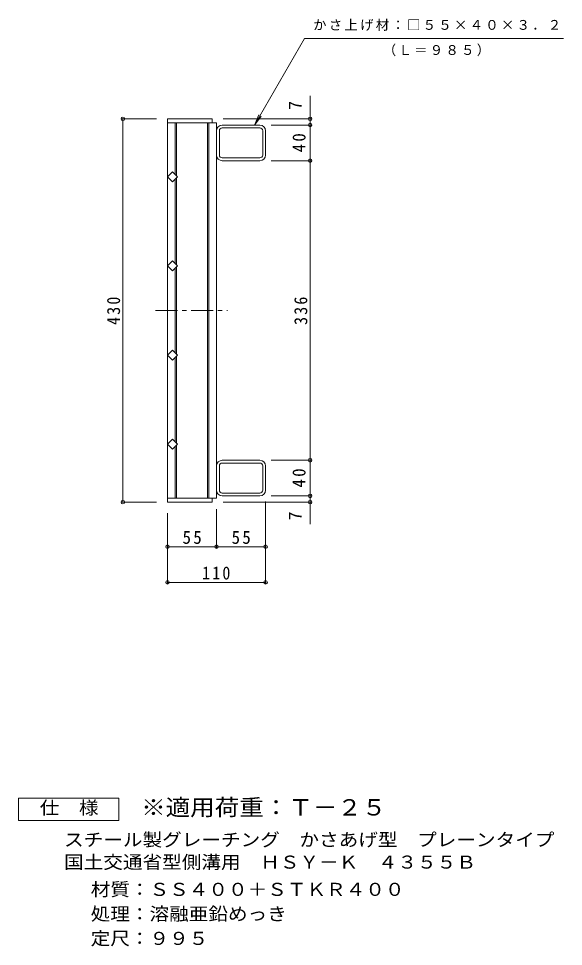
# Model space of a CAD drawing. Units: millimetres, scale not verified. Extents: x -787 to 862, y -688 to 574.
# Drawn here: x 251 to 862, y -506 to 534 of the extents above; entities that cross this region are included whole.
import ezdxf
from ezdxf.enums import TextEntityAlignment as Align

# ---------------------------------------------------------------- set-up
doc = ezdxf.new("R2010")
doc.units = ezdxf.units.MM
doc.header["$LTSCALE"] = 5
doc.header["$PDMODE"] = 32
doc.header["$PDSIZE"] = 4
doc.linetypes.add('CHAIN1', pattern=[8, 5, -1, 1, -1])
for name, color, linetype, lineweight in [('B-1', 2, 'Continuous', 9), ('B-2', 3, 'Continuous', 9), ('B-4', 7, 'Continuous', 9), ('B-5', 7, 'Continuous', 9), ('F-4_F-4ﾚｲﾔ', 2, 'Continuous', 9)]:
    doc.layers.add(name, color=color, linetype=linetype, lineweight=lineweight)
doc.layers.add('F-5_F-5ﾚｲﾔ', color=2, linetype='Continuous')
doc.styles.add('ＭＳ ゴシック', font='')
doc.styles.get('ＭＳ ゴシック').set_extended_font_data('MS Gothic')

msp = doc.modelspace()

# ---------------------------------------------------------------- linework, layer by layer
at = {"layer": 'B-1'}
for p, q in [((475.98, 381.304), (475.98, 408.503)), ((521.379, 414.903), (479.18, 414.903)), ((521.379, 411.704), (479.18, 411.704)), ((524.579, 381.304), (524.579, 408.503)), ((527.779, 381.304), (527.779, 408.503)), ((479.18, 378.103), (521.379, 378.103)), ((521.379, 374.904), (479.18, 374.904)), ((475.98, 32.504), (475.98, 5.304)), ((521.379, 38.904), (479.18, 38.904)), ((479.18, 35.704), (521.379, 35.704)), ((524.579, 32.504), (524.579, 5.304)), ((527.779, 32.504), (527.779, 5.304)), ((521.379, 2.104), (479.18, 2.104)), ((521.379, -1.096), (479.18, -1.096))]:
    msp.add_line(p, q, dxfattribs=at)
for centre, radius, start, end in [((479.18, 408.503), 6.4, 90, 180), ((479.18, 408.503), 3.2, 90, 180), ((521.379, 408.503), 6.4, 0, 90), ((521.379, 408.503), 3.2, 0, 90), ((479.18, 381.304), 6.4, 180, 270), ((479.18, 381.304), 3.2, 180, 270), ((521.379, 381.304), 6.4, 270, 0), ((521.379, 381.304), 3.2, 270, 0), ((479.18, 32.504), 6.4, 90, 180), ((479.18, 32.504), 3.2, 90, 180), ((521.379, 32.504), 6.4, 0, 90), ((521.379, 32.504), 3.2, 0, 90), ((479.18, 5.304), 6.4, 180, 270), ((479.18, 5.304), 3.2, 180, 270), ((521.379, 5.304), 3.2, 270, 0), ((521.379, 5.304), 6.4, 270, 0)]:
    msp.add_arc(centre, radius, start, end, dxfattribs=at)
at = {"layer": 'B-2'}
for p, q in [((417.78, 421.903), (467.779, 421.903)), ((417.78, 421.903), (417.78, -8.096)), ((417.78, 417.404), (472.78, 417.404)), ((426.28, 417.404), (426.28, 359.718)), ((427.78, 417.404), (427.78, 358.218)), ((462.78, 417.404), (462.78, -3.596)), ((464.28, 417.404), (464.28, -3.596)), ((467.779, 421.903), (467.779, 417.404)), ((472.78, 417.404), (472.78, -3.596)), ((426.28, 354.09), (426.28, 259.718)), ((427.78, 355.59), (427.78, 258.218)), ((426.28, 254.09), (426.28, 159.718)), ((427.78, 255.59), (427.78, 158.218)), ((426.28, 59.718), (426.28, 154.091)), ((427.78, 58.218), (427.78, 155.591)), ((426.28, -3.596), (426.28, 54.091)), ((427.78, -3.596), (427.78, 55.591)), ((417.78, -3.596), (472.78, -3.596)), ((417.78, -8.096), (467.779, -8.096)), ((467.779, -8.096), (467.779, -3.596))]:
    msp.add_line(p, q, dxfattribs=at)
at = {"layer": 'B-2', "linetype": 'CHAIN1'}
msp.add_line((404.152, 206.904), (485.077, 206.904), dxfattribs=at)
at = {"layer": 'B-2'}
for points in [[(429.093, 356.904), (423.436, 351.247), (417.78, 356.904), (423.436, 362.561)], [(429.093, 256.904), (423.436, 251.247), (417.78, 256.904), (423.436, 262.561)], [(429.093, 156.904), (423.436, 162.561), (417.78, 156.904), (423.436, 151.247)], [(429.093, 56.904), (423.436, 62.561), (417.78, 56.904), (423.436, 51.247)]]:
    msp.add_lwpolyline(points, close=True, dxfattribs=at)
at = {"layer": 'B-4'}
for p, q in [((577.779, -32.936), (577.779, 447.849)), ((405.28, 421.903), (366.28, 421.903)), ((367.78, -8.096), (367.78, 421.903)), ((480.28, 421.903), (579.279, 421.903)), ((533.879, 414.904), (579.279, 414.904)), ((533.879, 374.904), (579.279, 374.904)), ((533.879, 38.904), (579.279, 38.904)), ((405.28, -8.096), (366.28, -8.096)), ((480.28, -8.096), (579.279, -8.096)), ((527.779, -7.196), (527.779, -99.596)), ((533.879, -1.096), (579.279, -1.096)), ((417.78, -20.596), (417.78, -99.596)), ((472.78, -16.096), (472.78, -59.596)), ((417.78, -58.096), (527.779, -58.096)), ((417.78, -98.096), (527.779, -98.096))]:
    msp.add_line(p, q, dxfattribs=at)
for p in [(367.78, 421.903), (577.779, 421.903), (577.779, 414.904), (577.779, 374.904), (577.779, 38.904), (577.779, -1.096), (367.78, -8.096), (577.779, -8.096), (417.78, -58.096), (472.78, -58.096), (527.779, -58.096), (417.78, -98.096), (527.779, -98.096)]:
    msp.add_point(p, dxfattribs=at)
at = {"layer": 'B-5'}
for q in [(520.063, 426.452), (522.889, 424.82)]:
    msp.add_line((515.279, 414.903), q, dxfattribs=at)
msp.add_lwpolyline([(515.279, 414.903), (571.283, 511.904), (861.834, 511.904)], dxfattribs=at)
at = {"layer": 'F-4_F-4ﾚｲﾔ'}
msp.add_lwpolyline([(250.757, -365.121), (250.757, -340.12), (363.257, -340.12), (363.257, -365.121)], close=True, dxfattribs=at)

# ---------------------------------------------------------------- texts
at = {"layer": 'B-4', "color": 2, "style": 'ＭＳ ゴシック'}
for p in [(572.779, 431.985), (572.779, -28.611)]:
    msp.add_text('7', height=14.66, rotation=90, dxfattribs=at).set_placement(p, align=Align.BOTTOM_LEFT)
at = {"layer": 'B-4', "color": 2, "char_height": 14.66, "attachment_point": 7, "rotation": 90, "style": 'ＭＳ ゴシック'}
for s, insert in [('\\T1.27;\\W0.95;40', (572.779, 384.279)), ('\\T1.27;\\W0.9;430', (364.78, 190.654)), ('\\T1.27;\\W0.9;336', (574.779, 190.654)), ('\\T1.27;\\W0.95;40', (572.779, 8.279))]:
    msp.add_mtext(s, dxfattribs=dict(at, insert=insert))
at = {"layer": 'B-4', "color": 2, "char_height": 14.66, "attachment_point": 7, "style": 'ＭＳ ゴシック'}
for s, insert in [('\\T1.27;\\W0.95;55', (434.655, -55.096)), ('\\T1.27;\\W0.95;55', (489.655, -55.096)), ('\\T1.27;\\W0.9;110', (456.529, -95.096))]:
    msp.add_mtext(s, dxfattribs=dict(at, insert=insert))
at = {"layer": 'B-5', "char_height": 11, "attachment_point": 7, "style": 'ＭＳ ゴシック'}
for s, insert in [('\\T1.17;かさ上げ材：□５５×４０×３．２', (581.102, 520.577)), ('\\T1.17;（Ｌ＝９８５）', (659.293, 492.134))]:
    msp.add_mtext(s, dxfattribs=dict(at, insert=insert))
at = {"layer": 'F-4_F-4ﾚｲﾔ', "style": 'ＭＳ ゴシック', "width": 1.1}
for s, p in [('仕\u3000様', (274.507, -362.621)), ('スチール製グレーチング\u3000かさあげ型\u3000プレーンタイプ', (301.801, -398.461)), ('国土交通省型側溝用\u3000ＨＳＹ－Ｋ\u3000４３５５Ｂ', (301.801, -423.605)), ('材質：ＳＳ４００＋ＳＴＫＲ４００', (331.658, -454.166)), ('処理：溶融亜鉛めっき', (331.658, -481.667)), ('定尺：９９５', (331.658, -509.167))]:
    msp.add_text(s, height=14.66, dxfattribs=at).set_placement(p, align=Align.BOTTOM_LEFT)
at = {"layer": 'F-5_F-5ﾚｲﾔ', "color": 3, "style": 'ＭＳ ゴシック', "width": 1.1}
msp.add_text('※適用荷重：Ｔ－２５', height=18.33, dxfattribs=at).set_placement((388.257, -365.121), align=Align.BOTTOM_LEFT)

doc.saveas('drawing.dxf')
